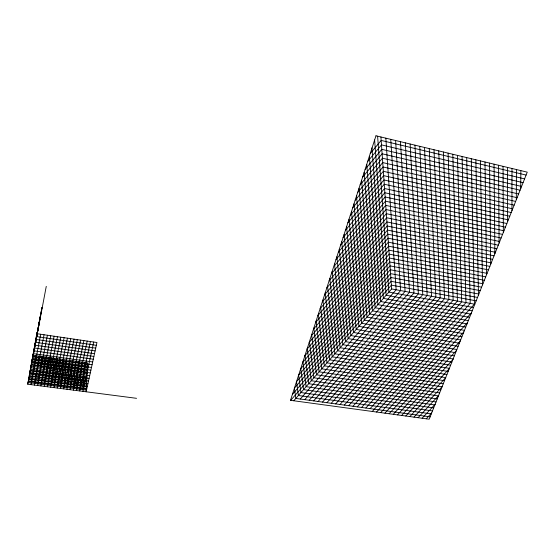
<?xml version="1.0" encoding="UTF-8"?>
<svg xmlns="http://www.w3.org/2000/svg" width="555" height="555" viewBox="0 0 555 555"><rect width="100%" height="100%" fill="white"/><g stroke="black" fill="none" stroke-linecap="round" stroke-linejoin="round"><path stroke-width="0.83" d="M511.946 210.713L511.981 168.484M516.323 199.689L516.421 169.553M520.743 188.547L520.847 170.614M84.658 362.512L82.966 391.372L93.698 342.04M81.668 362.096L79.774 390.956L90.444 341.561M78.664 361.673L76.576 390.547L87.177 341.082M75.66 361.256L73.371 390.13L83.902 340.603M72.65 360.833L70.159 389.714L80.621 340.118M69.632 360.417L66.94 389.298L77.332 339.639M66.607 359.994L63.714 388.875L74.037 339.154M63.575 359.571L60.481 388.458L70.735 338.668M60.544 359.147L57.234 388.035L67.426 338.182M57.498 358.724L53.988 387.619L64.109 337.697M54.452 358.294L50.734 387.196L60.779 337.204M51.393 357.871L47.473 386.773L57.449 336.719M48.334 357.441L44.206 386.349L54.112 336.226M45.267 357.018L40.924 385.926L50.762 335.733M42.194 356.587L37.643 385.496L47.411 335.241M39.114 356.157L34.355 385.073L44.046 334.748M36.026 355.727L31.052 384.643L40.675 334.249M136.551 398.323L27.75 384.213L37.053 332.306M37.407 331.619L29.831 373.217L88.509 381.042M39.939 318.23L32.995 356.49L92.088 364.711M40.453 315.531L35.673 342.338L95.113 350.899M40.494 315.795L29.554 374.153L86.67 381.757M27.75 384.213L46.266 286.352M370.234 153.575L381.167 140.415L526.091 175.068M367.674 161.491L381.479 144.89L524.586 178.87M365.135 169.344L381.798 149.35L523.081 182.664M362.616 177.149L382.111 153.784L521.582 186.438M360.112 184.891L382.423 158.196L520.084 190.205M357.628 192.585L382.728 162.587L518.599 193.959M355.158 200.223L383.04 166.958L517.114 197.698M352.702 207.806L383.345 171.308L515.637 201.423M350.267 215.34L383.651 175.637L514.159 205.135M347.853 222.819L383.956 179.945L512.688 208.84M345.453 230.249L384.261 184.232L511.224 212.523M343.066 237.63L384.56 188.506L509.767 216.2M340.701 244.956L384.858 192.751L508.311 219.863M338.349 252.234L385.156 196.976L506.868 223.519M336.011 259.462L385.454 201.181L505.418 227.155M334.679 265.484L385.753 205.371L503.982 230.783M331.384 273.775L386.044 209.54L502.546 234.397M329.094 280.858L386.335 213.682L501.116 237.998M326.819 287.899L386.627 217.81M324.564 294.885L386.918 221.924L498.272 245.164M322.316 301.83L387.21 226.01L496.857 248.737M320.089 308.726L387.494 230.082L495.448 252.289M317.876 315.58L387.779 234.134L494.04 255.834M315.677 322.386L388.063 238.164L492.639 259.358M313.492 329.143L388.347 242.181L491.244 262.883M311.32 335.865L388.632 246.177L489.85 266.386M309.163 342.539L388.909 250.152L488.462 269.883M307.019 349.164L389.187 254.114L487.082 273.372M304.889 355.755L389.471 258.054L485.701 276.841M302.773 362.297L389.742 261.974L484.328 280.303M300.671 368.804L390.019 265.88L482.954 283.758M298.583 375.263L390.297 269.765L481.594 287.192M294.448 388.063L390.838 277.486L478.875 294.039M292.402 394.397L391.108 281.323L477.522 297.445M290.674 400.342L391.379 285.138L476.176 300.838M293.762 400.765L391.65 288.94L380.924 136.981M300.29 399.045L396.138 289.765L385.836 138.16M304.764 399.656L400.613 290.584L390.734 139.34M309.218 400.266L405.074 291.403L395.611 140.512M313.658 400.877L409.521 292.221L400.474 141.678M318.084 401.48L413.954 293.033L405.317 142.843M322.497 402.091L418.366 293.845L410.145 144.002M326.888 402.694L422.764 294.656L414.953 145.16M331.273 403.291L427.156 295.461L419.74 146.312M335.643 403.894L431.526 296.266L424.513 147.457M340 404.491L435.883 297.064L429.265 148.601M344.336 405.088L440.219 297.862L434.003 149.739M348.665 405.677L444.548 298.659L438.727 150.877M352.973 406.267L448.863 299.45L443.431 152.008M357.274 406.857L453.158 300.241L448.114 153.131M361.562 407.446L457.445 301.025L452.783 154.255M365.828 408.029L461.711 301.809L457.438 155.372M370.088 408.619L465.971 302.593L462.072 156.489M372.287 411.456L470.21 303.37L466.693 157.599M376.512 412.032L474.435 304.147L471.292 158.702M380.73 412.608L471.382 312.916M384.934 413.177L467.608 322.427M389.124 413.752L463.869 331.848M393.301 414.321L460.164 341.186M397.463 414.89L456.488 350.441M401.612 415.452L452.852 359.612M405.754 416.014L449.245 368.7M409.874 416.576L445.665 377.705M413.988 417.138L442.127 386.634M418.088 417.693L438.616 395.479M422.175 418.255L435.134 404.248M426.247 418.81L431.686 412.941M28.361 380.813L86.323 388.396M28.27 381.479L86.74 389.111M28.055 382.506L86.24 390.082M29.255 375.797L86.587 383.394M29.311 375.978L87.912 383.741M28.964 377.456L86.497 385.052M28.791 378.732L87.322 386.433M28.659 379.127L86.413 386.717M30.428 369.283L86.92 376.9M30.352 370.449L89.098 378.344M30.136 370.9L86.837 378.503M29.845 372.523L86.753 380.126M31.281 364.524L87.17 372.141M31.406 364.892L90.292 372.911M30.997 366.099L87.086 373.716M30.712 367.688L89.695 375.631M32.114 359.862L87.406 367.486M31.836 361.402L87.329 369.026M31.933 362.096L90.888 370.185M430.132 416.854L295.808 398.428L294.414 388.181M87.246 370.58L31.559 362.956L41.993 307.387L36.214 339.487L95.724 348.117M432.491 410.915L300.949 392.558L298.632 375.111M32.932 355.297L87.648 362.928L86.15 391.788L96.952 342.518L37.296 333.756M32.662 356.803L87.565 364.434M32.391 358.329L87.489 365.96M431.304 413.891L298.375 395.493L296.516 381.667L390.567 273.636L480.235 290.619M32.467 359.3L91.485 367.452M34.063 350.857L93.295 359.21M433.67 407.932L303.523 389.61L300.768 368.513M33.529 353.681L92.685 361.964M436.05 401.945L308.698 383.706L305.077 355.179M35.132 345.189L94.503 353.674M34.597 348.027L93.899 356.449M434.856 404.942L306.11 386.662L302.912 361.867M437.243 398.934L311.293 380.737L307.248 348.45M36.755 336.621L96.334 345.321M438.443 395.916L313.887 377.768L309.44 341.672M440.843 389.853L319.104 371.815L313.866 327.984M439.643 392.891L316.496 374.798L311.646 334.852M442.058 386.807L321.72 368.825L316.1 321.074M443.265 383.755L324.342 365.835L318.348 314.116M445.707 377.615L329.594 359.827L322.892 300.054M444.486 380.688L326.964 362.831L320.61 307.109M446.928 374.535L332.23 356.816L325.188 292.95M448.156 371.441L334.873 353.799L327.623 286.956M450.618 365.225L340.173 347.742L332.168 271.346M449.383 368.34L337.523 350.774L329.83 278.596M451.86 362.103L342.83 344.704L334.526 264.048M453.393 359.023L345.501 341.658L336.906 256.701M455.599 352.682L350.843 335.553L341.707 241.841M454.351 355.831L348.165 338.612L339.299 249.299M456.855 349.518L353.521 332.494L344.128 234.342M458.111 346.348L356.213 329.427L346.577 226.78M460.643 339.979L361.596 323.267L351.509 211.504M459.373 343.17L358.905 326.347L349.033 219.169M461.913 336.781L364.302 320.179L354.007 203.782M463.182 333.569L367.008 317.085L356.518 196.005M464.466 330.35L369.727 313.984L359.05 188.18M467.033 323.877L375.173 307.761L364.163 172.348M465.742 327.117L372.447 310.876L361.596 180.292M468.323 320.63L377.906 304.639L366.751 164.342M469.613 317.37L380.64 301.511L369.359 156.288M470.917 314.095L383.387 298.382L371.954 147.79M473.526 307.525L388.888 292.09L377.608 136.183M472.215 310.814L386.134 295.239L374.625 139.992M391.65 288.94L474.837 304.223M386.62 217.74L499.715 241.529M475.878 159.805L478.465 295.073M480.45 160.901L482.503 284.888M485.001 161.998L486.589 274.607M489.538 163.087L490.71 264.222M494.061 164.176L494.873 253.732M498.563 165.258L499.077 243.139M503.052 166.34L503.323 232.434M507.52 167.416L507.617 221.632M375.978 135.795L290.487 400.315L429.195 419.205L527.25 172.154L375.978 135.795"/></g></svg>
